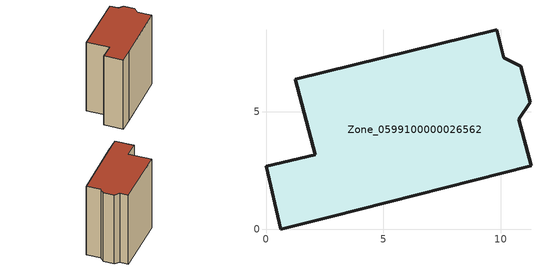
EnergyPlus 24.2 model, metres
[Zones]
Zone_0599100000026562
 floor ground (C_G): 0,2.69 2.09,3.17 1.25,6.38 9.84,8.49 10.14,7.31 10.85,6.93 11.25,5.41 10.77,4.69 11.29,2.71 2.76,0.52 0.64,0 z0
 wall outside (C_F): 2.09,3.17 0,2.69 0.64,0 2.76,0.52 11.29,2.71 10.77,4.69 11.25,5.41 10.85,6.93 10.14,7.31 9.84,8.49 1.25,6.38 2.09,3.17 z0:11.3
 roof outside (C_R): 9.84,8.49 1.25,6.38 2.09,3.17 0,2.69 0.64,0 2.76,0.52 11.29,2.71 10.77,4.69 11.25,5.41 10.85,6.93 10.14,7.31 z11.3
[BUILDING]
Pand.0599100000026562: North Axis=0; Terrain=City; Loads Convergence Tolerance Value=0.04; Temperature Convergence Tolerance Value=0.4; Solar Distribution=FullExterior; Maximum Number of Warmup Days=25; Minimum Number of Warmup Days=1
[Site:Location]
Rotterdam.The.Hague.AP_ZH_NLD Design_Conditions: Latitude=51.96; Longitude=4.45; Time Zone=1; Elevation=-4.5
[SITE:GROUNDTEMPERATURE:BUILDINGSURFACE]
18, 18, 18, 18, 18, 18, 18, 18, 18, 18, 18, 18
[MATERIAL] Thermal Absorptance=0.9; Solar Absorptance=0.7; Visible Absorptance=0.7
Name | Roughness | Thickness | Conductivity | Density | Specific Heat
G.TI.1946 | MediumSmooth | 0.15 | 1 | 540 | 1210
F.TI.1946 | Rough | 0.3 | 0.857143 | 1920 | 840
R.TI.1946 | MediumRough | 0.2 | 0.1 | 1500 | 1000
[CONSTRUCTION]
C_G: G.TI.1946
C_F: F.TI.1946
C_R: R.TI.1946
[ZONE]
Zone_0599100000026562: Type=1; Multiplier=1; Ceiling Height=Autocalculate; Volume=Autocalculate; Floor Area=autocalculate; Part of Total Floor Area=Yes
[ZONEINFILTRATION:DESIGNFLOWRATE]
Infil_Zone_0599100000026562: Zone or ZoneList or Space or SpaceList=Zone_0599100000026562; Schedule=AlwaysOn; Design Flow Rate Calculation Method=Flow/Area; Flow Rate per Floor Area=0.003; Constant Term Coefficient=1; Temperature Term Coefficient=0; Velocity Term Coefficient=0; Velocity Squared Term Coefficient=0
[HVACTEMPLATE:ZONE:IDEALLOADSAIRSYSTEM]
Zone_0599100000026562: Maximum Heating Supply Air Temperature=50; Minimum Cooling Supply Air Temperature=13; Maximum Heating Supply Air Humidity Ratio=0.0156; Minimum Cooling Supply Air Humidity Ratio=0.0077; Heating Limit=NoLimit; Cooling Limit=NoLimit; Dehumidification Control Type=ConstantSensibleHeatRatio; Cooling Sensible Heat Ratio=0.7; Dehumidification Setpoint=60; Humidification Control Type=None; Humidification Setpoint=30; Outdoor Air Method=None; Outdoor Air Flow Rate per Person=0.00944; Outdoor Air Flow Rate per Zone Floor Area=0; Outdoor Air Flow Rate per Zone=0; Demand Controlled Ventilation Type=None; Outdoor Air Economizer Type=NoEconomizer; Heat Recovery Type=None; Sensible Heat Recovery Effectiveness=0.7; Latent Heat Recovery Effectiveness=0.65
[ZONECONTROL:THERMOSTAT]
ThermostatControl_Zone_0599100000026562: Zone or ZoneList=Zone_0599100000026562; Control Type Schedule=DualSetpointControlType; Control 1=Thermostat_Zone_0599100000026562; Temperature Difference Between Cutout And Setpoint=0
[THERMOSTATSETPOINT:DUALSETPOINT]
Thermostat_Zone_0599100000026562: Heating Setpoint Temperature Schedule=HeatingSetpoint_Zone_0599100000026562; Cooling Setpoint Temperature Schedule=CoolingSetpoint_Zone_0599100000026562
[SCHEDULE:COMPACT]
HeatingSetpoint_Zone_0599100000026562: Through: 12/31, For: AllDays, Until: 24:00, 21
CoolingSetpoint_Zone_0599100000026562: Through: 12/31, For: AllDays, Until: 24:00, 24
DualSetpointControlType: Through: 12/31, For: AllDays, Until: 24:00, 4
AlwaysOn: Through: 12/31, For: AllDays, Until: 24:00, 1
